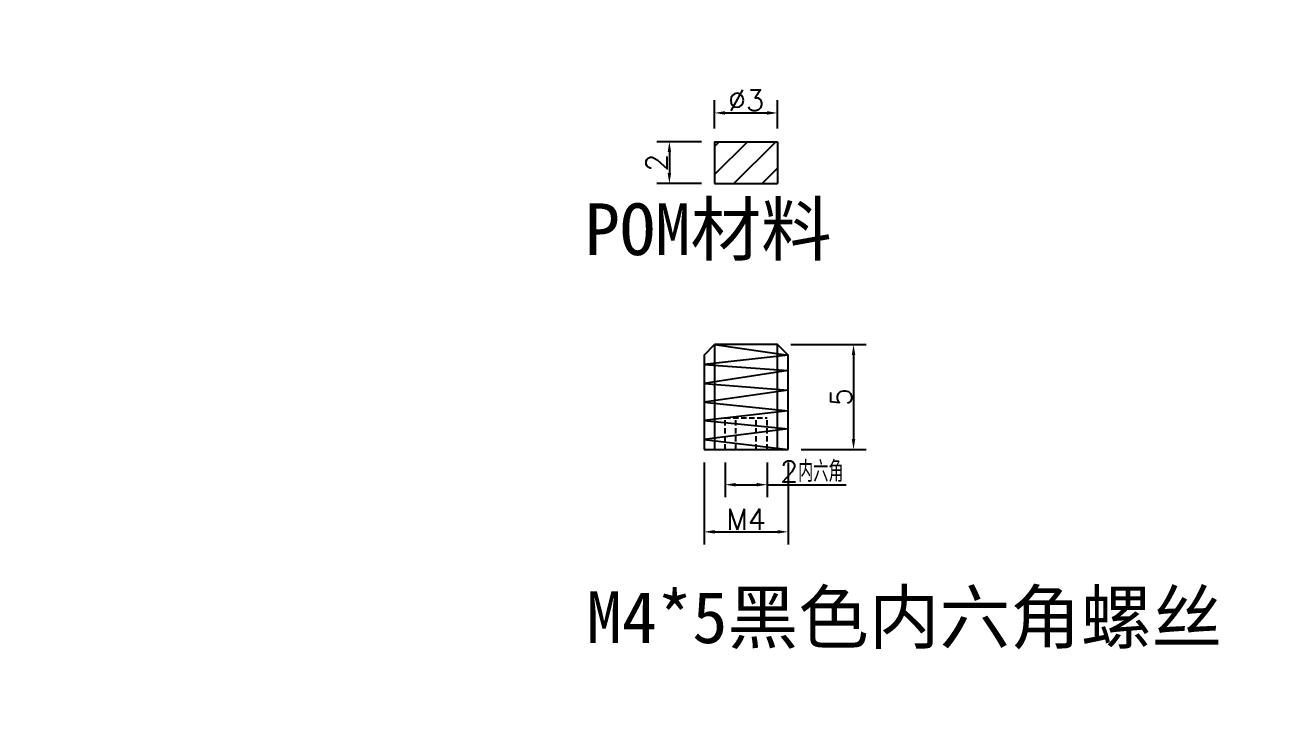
# Model space of a CAD drawing. Header units: millimetres. Extents: x 6817 to 10425, y -2870 to -164.
# Drawn here: x 9620.5 to 9679.9, y -1821.7 to -1788.9 of the extents above; entities that cross this region are included whole.
import ezdxf

# ---------------------------------------------------------------- set-up
doc = ezdxf.new("R2010")
doc.units = ezdxf.units.MM
doc.linetypes.add('HIDDEN', pattern=[9.525, 6.35, -3.175])
doc.layers.add('图层2', color=108, linetype='Continuous')
doc.styles.get("Standard").update_dxf_attribs({"font": 'txt', "bigfont": 'gbcbig.shx'})
doc.dimstyles.new('ISO-25', dxfattribs={"dimtxt": 1, "dimasz": 0.5, "dimexe": 0.6, "dimexo": 0.625, "dimgap": 0.1, "dimtad": 1, "dimtxsty": 'Standard', "dimcen": 2.5, "dimadec": 0, "dimazin": 0, "dimtfac": 1, "dimtmove": 0, "dimatfit": 3, "dimfxl": 1, "dimarcsym": 0})

# ---------------------------------------------------------------- blocks, each defined once
blk = doc.blocks.new('*D475')
at = {"layer": 'Defpoints', "color": 0, "linetype": 'ByBlock', "transparency": 16777216}
for p in [(9652.805, -1809.1), (9656.805, -1809.1), (9656.805, -1813.023)]:
    blk.add_point(p, dxfattribs=at)
at = {"layer": '图层2', "color": 0, "linetype": 'ByBlock', "lineweight": -2, "transparency": 16777216}
for p, q in [((9652.805, -1809.725), (9652.805, -1813.623)), ((9656.805, -1809.725), (9656.805, -1813.623)), ((9653.305, -1813.023), (9656.305, -1813.023))]:
    blk.add_line(p, q, dxfattribs=at)
at = {"layer": '图层2', "color": 0, "linetype": 'ByBlock', "transparency": 16777216}
for points in [[(9653.305, -1812.94), (9653.305, -1813.106), (9652.805, -1813.023)], [(9656.305, -1812.94), (9656.305, -1813.106), (9656.805, -1813.023)]]:
    blk.add_solid(points, dxfattribs=at)
at = {"layer": '图层2', "color": 0, "linetype": 'ByBlock', "transparency": 16777216, "insert": (9654.805, -1812.423), "char_height": 1, "attachment_point": 5}
blk.add_mtext('M4', dxfattribs=at)
blk = doc.blocks.new('*D476')
at = {"layer": 'Defpoints', "color": 0, "linetype": 'ByBlock', "transparency": 16777216}
for p in [(9653.805, -1809.1), (9655.805, -1809.1), (9655.805, -1810.777)]:
    blk.add_point(p, dxfattribs=at)
at = {"layer": '图层2', "color": 0, "linetype": 'ByBlock', "lineweight": -2, "transparency": 16777216}
for p, q in [((9653.805, -1809.725), (9653.805, -1811.377)), ((9655.805, -1809.725), (9655.805, -1811.377)), ((9654.305, -1810.777), (9655.305, -1810.777)), ((9655.805, -1810.777), (9659.568, -1810.777))]:
    blk.add_line(p, q, dxfattribs=at)
at = {"layer": '图层2', "color": 0, "linetype": 'ByBlock', "transparency": 16777216}
for points in [[(9654.305, -1810.694), (9654.305, -1810.86), (9653.805, -1810.777)], [(9655.305, -1810.694), (9655.305, -1810.86), (9655.805, -1810.777)]]:
    blk.add_solid(points, dxfattribs=at)
at = {"layer": '图层2', "color": 0, "linetype": 'ByBlock', "transparency": 16777216, "insert": (9657.936, -1810.149), "char_height": 1, "attachment_point": 5}
blk.add_mtext('2内六角', dxfattribs=at)
blk = doc.blocks.new('*D477')
at = {"layer": 'Defpoints', "color": 0, "linetype": 'ByBlock', "transparency": 16777216}
for p in [(9656.305, -1804.1), (9656.805, -1809.1), (9659.92, -1809.1)]:
    blk.add_point(p, dxfattribs=at)
at = {"layer": '图层2', "color": 0, "linetype": 'ByBlock', "lineweight": -2, "transparency": 16777216}
for p, q in [((9656.93, -1804.1), (9660.52, -1804.1)), ((9659.92, -1804.6), (9659.92, -1808.6)), ((9657.43, -1809.1), (9660.52, -1809.1))]:
    blk.add_line(p, q, dxfattribs=at)
at = {"layer": '图层2', "color": 0, "linetype": 'ByBlock', "transparency": 16777216}
for points in [[(9659.836, -1804.6), (9660.003, -1804.6), (9659.92, -1804.1)], [(9659.836, -1808.6), (9660.003, -1808.6), (9659.92, -1809.1)]]:
    blk.add_solid(points, dxfattribs=at)
at = {"layer": '图层2', "color": 0, "linetype": 'ByBlock', "transparency": 16777216, "insert": (9659.32, -1806.6), "char_height": 1, "attachment_point": 5, "rotation": 90}
blk.add_mtext('5', dxfattribs=at)
blk = doc.blocks.new('*D478')
at = {"layer": 'Defpoints', "color": 0, "linetype": 'ByBlock', "transparency": 16777216}
for p in [(9653.305, -1794.438), (9651.156, -1796.438), (9653.305, -1796.438)]:
    blk.add_point(p, dxfattribs=at)
at = {"layer": '图层2', "color": 0, "linetype": 'ByBlock', "lineweight": -2, "transparency": 16777216}
for p, q in [((9652.68, -1794.438), (9650.556, -1794.438)), ((9651.156, -1794.938), (9651.156, -1795.938)), ((9652.68, -1796.438), (9650.556, -1796.438))]:
    blk.add_line(p, q, dxfattribs=at)
at = {"layer": '图层2', "color": 0, "linetype": 'ByBlock', "transparency": 16777216}
for points in [[(9651.072, -1794.938), (9651.239, -1794.938), (9651.156, -1794.438)], [(9651.072, -1795.938), (9651.239, -1795.938), (9651.156, -1796.438)]]:
    blk.add_solid(points, dxfattribs=at)
at = {"layer": '图层2', "color": 0, "linetype": 'ByBlock', "transparency": 16777216, "insert": (9650.556, -1795.438), "char_height": 1, "attachment_point": 5, "rotation": 90}
blk.add_mtext('2', dxfattribs=at)
blk = doc.blocks.new('*D479')
at = {"layer": 'Defpoints', "color": 0, "linetype": 'ByBlock', "transparency": 16777216}
for p in [(9656.305, -1793.069), (9653.305, -1794.438), (9656.305, -1794.438)]:
    blk.add_point(p, dxfattribs=at)
at = {"layer": '图层2', "color": 0, "linetype": 'ByBlock', "lineweight": -2, "transparency": 16777216}
for p, q in [((9653.305, -1793.813), (9653.305, -1792.469)), ((9656.305, -1793.813), (9656.305, -1792.469)), ((9653.805, -1793.069), (9655.805, -1793.069))]:
    blk.add_line(p, q, dxfattribs=at)
at = {"layer": '图层2', "color": 0, "linetype": 'ByBlock', "transparency": 16777216}
for points in [[(9653.805, -1792.986), (9653.805, -1793.153), (9653.305, -1793.069)], [(9655.805, -1792.986), (9655.805, -1793.153), (9656.305, -1793.069)]]:
    blk.add_solid(points, dxfattribs=at)
at = {"layer": '图层2', "color": 0, "linetype": 'ByBlock', "transparency": 16777216, "insert": (9654.805, -1792.469), "char_height": 1, "attachment_point": 5}
blk.add_mtext('%%C3', dxfattribs=at)
blk = doc.blocks.new('*D2126')
at = {"layer": 'Defpoints', "color": 0, "linetype": 'ByBlock'}
for p in [(10223.657, -339.202), (10223.657, -344.877), (10247.603, -344.877)]:
    blk.add_point(p, dxfattribs=at)
at = {"layer": 'Defpoints', "color": 0, "linetype": 'ByBlock', "transparency": 16777216}
for p in [(8490.813, -2490.52), (8490.813, -2500.59), (8495.813, -2500.59)]:
    blk.add_point(p, dxfattribs=at)
at = {"layer": '图层2', "color": 0, "linetype": 'ByBlock', "lineweight": -2}
for p, q in [((10224.282, -339.202), (10248.203, -339.202)), ((10247.603, -339.702), (10247.603, -344.377)), ((10224.282, -344.877), (10248.203, -344.877))]:
    blk.add_line(p, q, dxfattribs=at)
at = {"layer": '图层2', "color": 0, "linetype": 'ByBlock', "lineweight": -2, "transparency": 16777216}
for p, q in [((8490.813, -2499.965), (8490.813, -2489.92)), ((8495.813, -2499.965), (8495.813, -2489.92)), ((8495.313, -2490.52), (8491.313, -2490.52))]:
    blk.add_line(p, q, dxfattribs=at)
at = {"layer": '图层2', "color": 0, "linetype": 'ByBlock'}
for points in [[(10247.52, -339.702), (10247.687, -339.702), (10247.603, -339.202)], [(10247.52, -344.377), (10247.687, -344.377), (10247.603, -344.877)]]:
    blk.add_solid(points, dxfattribs=at)
at = {"layer": '图层2', "color": 0, "linetype": 'ByBlock', "transparency": 16777216}
for points in [[(8491.313, -2490.437), (8491.313, -2490.604), (8490.813, -2490.52)], [(8495.313, -2490.437), (8495.313, -2490.604), (8495.813, -2490.52)]]:
    blk.add_solid(points, dxfattribs=at)
at = {"layer": '图层2', "color": 0, "linetype": 'ByBlock', "insert": (10246.92, -342.039), "char_height": 1, "attachment_point": 5, "rotation": 90}
blk.add_mtext('5,67', dxfattribs=at)
at = {"layer": '图层2', "color": 0, "linetype": 'ByBlock', "transparency": 16777216, "insert": (8493.313, -2489.17), "char_height": 2.5, "attachment_point": 5}
blk.add_mtext('5', dxfattribs=at)
blk = doc.blocks.new('*D2131')
at = {"layer": 'Defpoints', "color": 0, "linetype": 'ByBlock'}
for p in [(10232.058, -998.369), (10223.184, -1004.368), (10232.048, -1004.368), (8546.573, -2519.733), (8541.762, -2524.114), (8546.573, -2524.114)]:
    blk.add_point(p, dxfattribs=at)
at = {"layer": '图层2', "color": 0, "linetype": 'ByBlock', "lineweight": -2}
for p, q in [((10231.433, -998.369), (10222.584, -998.369)), ((10223.184, -998.869), (10223.184, -1003.868)), ((10231.423, -1004.368), (10222.584, -1004.368)), ((8545.948, -2519.733), (8541.162, -2519.733)), ((8541.762, -2520.233), (8541.762, -2523.614)), ((8545.948, -2524.114), (8541.162, -2524.114))]:
    blk.add_line(p, q, dxfattribs=at)
at = {"layer": '图层2', "color": 0, "linetype": 'ByBlock'}
for points in [[(10223.101, -998.869), (10223.268, -998.869), (10223.184, -998.369)], [(10223.101, -1003.868), (10223.268, -1003.868), (10223.184, -1004.368)], [(8541.679, -2520.233), (8541.846, -2520.233), (8541.762, -2519.733)], [(8541.679, -2523.614), (8541.846, -2523.614), (8541.762, -2524.114)]]:
    blk.add_solid(points, dxfattribs=at)
at = {"layer": '图层2', "color": 0, "linetype": 'ByBlock', "char_height": 1, "attachment_point": 5, "rotation": 90}
for s, insert in [('6', (10222.584, -1001.368)), ('4,38', (8541.079, -2521.923))]:
    blk.add_mtext(s, dxfattribs=dict(at, insert=insert))
blk = doc.blocks.new('*D2135')
at = {"layer": 'Defpoints', "color": 0, "linetype": 'ByBlock'}
for p in [(10217.809, -308.872), (10215.309, -322.353), (10217.809, -322.353), (8520.699, -2501.899), (8521.923, -2501.875), (8521.325, -2502.94), (8534.065, -2513.083), (8534.065, -2513.083)]:
    blk.add_point(p, dxfattribs=at)
at = {"layer": '图层2', "color": 0, "linetype": 'ByBlock', "lineweight": -2}
for p, q in [((10215.309, -321.728), (10215.309, -308.272)), ((10217.809, -321.728), (10217.809, -308.272)), ((10215.809, -308.872), (10217.309, -308.872)), ((8521.603, -2500.9), (8522.675, -2499.803)), ((8521.464, -2501.451), (8520.818, -2500.855)), ((8520.836, -2502.55), (8519.961, -2501.854))]:
    blk.add_line(p, q, dxfattribs=at)
for start, end in [(135.64919, 137.29304), (138.93689, 139.83176)]:
    blk.add_arc((8534.065, -2513.083), 17.428, start, end, dxfattribs=at)
at = {"layer": '图层2', "color": 0, "linetype": 'ByBlock'}
for points in [[(10215.809, -308.788), (10215.809, -308.955), (10215.309, -308.872)], [(10217.309, -308.788), (10217.309, -308.955), (10217.809, -308.872)], [(8520.863, -2501.579), (8520.987, -2501.69), (8521.259, -2501.262)], [(8520.812, -2501.894), (8520.683, -2501.788), (8520.431, -2502.228)]]:
    blk.add_solid(points, dxfattribs=at)
at = {"layer": '图层2', "color": 0, "linetype": 'ByBlock', "insert": (10216.559, -308.188), "char_height": 1, "attachment_point": 5}
blk.add_mtext('2,5', dxfattribs=at)
at = {"layer": '图层2', "color": 0, "linetype": 'ByBlock', "insert": (8521.71, -2499.932), "char_height": 1, "attachment_point": 5, "rotation": 45.64919}
blk.add_mtext('4°', dxfattribs=at)
blk = doc.blocks.new('*D2136')
at = {"layer": 'Defpoints', "color": 0, "linetype": 'ByBlock'}
for p in [(10215.309, -305.16), (10187.985, -322.353), (10215.309, -322.353), (8518.444, -2501.943), (8521.325, -2502.94), (8518.95, -2504.556), (8534.065, -2513.083), (8534.065, -2513.083)]:
    blk.add_point(p, dxfattribs=at)
at = {"layer": '图层2', "color": 0, "linetype": 'ByBlock', "lineweight": -2}
for p, q in [((10187.985, -321.728), (10187.985, -304.56)), ((10215.309, -321.728), (10215.309, -304.56)), ((10188.485, -305.16), (10214.809, -305.16)), ((8520.836, -2502.55), (8518.586, -2500.759)), ((8518.406, -2504.249), (8516.832, -2503.361))]:
    blk.add_line(p, q, dxfattribs=at)
blk.add_arc((8534.065, -2513.083), 19.186, 142.96881, 149.0795, dxfattribs=at)
at = {"layer": '图层2', "color": 0, "linetype": 'ByBlock'}
for points in [[(10188.485, -305.076), (10188.485, -305.243), (10187.985, -305.16)], [(10214.809, -305.076), (10214.809, -305.243), (10215.309, -305.16)], [(8518.683, -2501.477), (8518.815, -2501.579), (8519.055, -2501.133)], [(8517.678, -2503.266), (8517.534, -2503.182), (8517.355, -2503.656)]]:
    blk.add_solid(points, dxfattribs=at)
at = {"layer": '图层2', "color": 0, "linetype": 'ByBlock', "insert": (10201.647, -304.476), "char_height": 1, "attachment_point": 5}
blk.add_mtext('27,32', dxfattribs=at)
at = {"layer": '图层2', "color": 0, "linetype": 'ByBlock', "insert": (8517.657, -2502.025), "char_height": 1, "attachment_point": 5, "rotation": 56.02416}
blk.add_mtext('9°', dxfattribs=at)
blk = doc.blocks.new('*D2137')
at = {"layer": 'Defpoints', "color": 0, "linetype": 'ByBlock'}
for p in [(9807.815, -699.517), (9815.715, -699.517), (9807.815, -703.516), (8553.103, -2503.252), (8547.368, -2503.69), (8549.016, -2506.627), (8534.065, -2513.083), (8534.065, -2513.083)]:
    blk.add_point(p, dxfattribs=at)
at = {"layer": '图层2', "color": 0, "linetype": 'ByBlock', "lineweight": -2}
for p, q in [((9808.44, -699.517), (9816.315, -699.517)), ((9815.715, -703.016), (9815.715, -700.017)), ((9808.44, -703.516), (9816.315, -703.516)), ((8547.879, -2503.329), (8552.058, -2500.378)), ((8549.59, -2506.38), (8554.287, -2504.352))]:
    blk.add_line(p, q, dxfattribs=at)
blk.add_arc((8534.065, -2513.083), 21.426, 24.69009, 33.88828, dxfattribs=at)
at = {"layer": '图层2', "color": 0, "linetype": 'ByBlock'}
for points in [[(9815.631, -700.017), (9815.798, -700.017), (9815.715, -699.517)], [(9815.631, -703.016), (9815.798, -703.016), (9815.715, -703.516)], [(8551.783, -2501.183), (8551.921, -2501.089), (8551.568, -2500.724)], [(8553.609, -2504.099), (8553.457, -2504.167), (8553.736, -2504.589)]]:
    blk.add_solid(points, dxfattribs=at)
at = {"layer": '图层2', "color": 0, "linetype": 'ByBlock', "char_height": 1, "attachment_point": 5}
for s, insert, rotation in [('4', (9815.115, -701.517), 90), ('12°', (8553.276, -2502.307), 299.28918)]:
    blk.add_mtext(s, dxfattribs=dict(at, insert=insert, rotation=rotation))
blk = doc.blocks.new('*D2138')
at = {"layer": 'Defpoints', "color": 0, "linetype": 'ByBlock'}
for p in [(10222.988, -1057.987), (10220.988, -1061.58), (10222.988, -1061.58), (8548.611, -2494.314), (8561.47, -2494.314), (8561.47, -2496.236)]:
    blk.add_point(p, dxfattribs=at)
at = {"layer": '图层2', "color": 0, "linetype": 'ByBlock', "lineweight": -2}
for p, q in [((10220.988, -1060.955), (10220.988, -1057.387)), ((10222.988, -1060.955), (10222.988, -1057.387)), ((10221.488, -1057.987), (10222.488, -1057.987)), ((8548.611, -2494.939), (8548.611, -2496.836)), ((8561.47, -2494.939), (8561.47, -2496.836)), ((8549.111, -2496.236), (8560.97, -2496.236))]:
    blk.add_line(p, q, dxfattribs=at)
at = {"layer": '图层2', "color": 0, "linetype": 'ByBlock'}
for points in [[(10221.488, -1057.904), (10221.488, -1058.07), (10220.988, -1057.987)], [(10222.488, -1057.904), (10222.488, -1058.07), (10222.988, -1057.987)], [(8549.111, -2496.153), (8549.111, -2496.32), (8548.611, -2496.236)], [(8560.97, -2496.153), (8560.97, -2496.32), (8561.47, -2496.236)]]:
    blk.add_solid(points, dxfattribs=at)
at = {"layer": '图层2', "color": 0, "linetype": 'ByBlock', "char_height": 1, "attachment_point": 5}
for s, insert in [('2', (10221.988, -1057.387)), ('12,86', (8555.041, -2495.553))]:
    blk.add_mtext(s, dxfattribs=dict(at, insert=insert))
blk = doc.blocks.new('*D2178')
at = {"layer": 'Defpoints', "color": 0, "linetype": 'ByBlock'}
for p in [(9679.766, -1244.933), (9677.766, -1263.681), (9679.766, -1263.681), (8575.535, -2488.627), (8575.535, -2496.736), (8588.229, -2496.716)]:
    blk.add_point(p, dxfattribs=at)
at = {"layer": '图层2', "color": 0, "linetype": 'ByBlock', "lineweight": -2}
for p, q in [((9677.766, -1263.056), (9677.766, -1244.333)), ((9679.766, -1263.056), (9679.766, -1244.333)), ((9678.266, -1244.933), (9679.266, -1244.933)), ((8575.535, -2496.111), (8575.535, -2488.027)), ((8588.229, -2496.091), (8588.229, -2488.027)), ((8587.729, -2488.627), (8576.035, -2488.627))]:
    blk.add_line(p, q, dxfattribs=at)
at = {"layer": '图层2', "color": 0, "linetype": 'ByBlock'}
for points in [[(9678.266, -1244.85), (9678.266, -1245.017), (9677.766, -1244.933)], [(9679.266, -1244.85), (9679.266, -1245.017), (9679.766, -1244.933)], [(8576.035, -2488.544), (8576.035, -2488.711), (8575.535, -2488.627)], [(8587.729, -2488.544), (8587.729, -2488.711), (8588.229, -2488.627)]]:
    blk.add_solid(points, dxfattribs=at)
at = {"layer": '图层2', "color": 0, "linetype": 'ByBlock', "char_height": 1, "attachment_point": 5}
for s, insert in [('2', (9678.766, -1244.333)), ('12,69', (8581.882, -2487.944))]:
    blk.add_mtext(s, dxfattribs=dict(at, insert=insert))
blk = doc.blocks.new('*D2182')
at = {"layer": 'Defpoints', "color": 0, "linetype": 'ByBlock'}
for p in [(9769.111, -1256.581), (9769.111, -1277.581), (9805.213, -1277.581), (9044.303, -2421.385), (8495.813, -2452.388), (9044.303, -2517.79)]:
    blk.add_point(p, dxfattribs=at)
at = {"layer": '图层2', "color": 0, "linetype": 'ByBlock', "lineweight": -2}
for p, q in [((9769.736, -1256.581), (9805.813, -1256.581)), ((9805.213, -1257.081), (9805.213, -1277.081)), ((9769.736, -1277.581), (9805.813, -1277.581)), ((8495.813, -2451.763), (8495.813, -2420.785)), ((9044.303, -2517.165), (9044.303, -2420.785)), ((8496.313, -2421.385), (9043.803, -2421.385))]:
    blk.add_line(p, q, dxfattribs=at)
at = {"layer": '图层2', "color": 0, "linetype": 'ByBlock'}
for points in [[(9805.129, -1257.081), (9805.296, -1257.081), (9805.213, -1256.581)], [(9805.129, -1277.081), (9805.296, -1277.081), (9805.213, -1277.581)], [(8496.313, -2421.301), (8496.313, -2421.468), (8495.813, -2421.385)], [(9043.803, -2421.301), (9043.803, -2421.468), (9044.303, -2421.385)]]:
    blk.add_solid(points, dxfattribs=at)
at = {"layer": '图层2', "color": 0, "linetype": 'ByBlock', "insert": (9804.613, -1267.081), "char_height": 1, "attachment_point": 5, "rotation": 90}
blk.add_mtext('21', dxfattribs=at)
at = {"layer": '图层2', "color": 0, "linetype": 'ByBlock', "insert": (8770.058, -2420.701), "char_height": 1, "attachment_point": 5}
blk.add_mtext('548,49', dxfattribs=at)

msp = doc.modelspace()

# ---------------------------------------------------------------- hatches: boundary and pattern name
at = {"layer": '图层2', "linetype": 'ByBlock'}
h = msp.add_hatch(dxfattribs=at)
h.set_pattern_fill('ANSI31', color=4, scale=0.3)
h.set_pattern_definition([(45, (7550.7779, 820.1395), (-0.6735192, 0.6735192), [])])
h.paths.add_polyline_path([(9653.305, -1796.438), (9656.305, -1796.438), (9656.305, -1794.438), (9653.305, -1794.438)])

# ---------------------------------------------------------------- linework, layer by layer
at = {"layer": '图层2', "color": 2, "linetype": 'ByBlock'}
for p, q in [((9653.305, -1794.438), (9653.305, -1796.438)), ((9653.305, -1794.438), (9656.305, -1794.438)), ((9656.305, -1794.438), (9656.305, -1796.438)), ((9653.305, -1796.438), (9656.305, -1796.438))]:
    msp.add_line(p, q, dxfattribs=at)
at = {"layer": '图层2', "color": 4, "linetype": 'ByBlock'}
for p, q in [((9652.805, -1804.6), (9653.305, -1804.1)), ((9656.805, -1804.6), (9656.305, -1804.1)), ((9652.805, -1804.6), (9652.805, -1809.1)), ((9656.805, -1809.1), (9656.805, -1804.6))]:
    msp.add_line(p, q, dxfattribs=at)
at = {"layer": '图层2', "color": 6, "linetype": 'ByBlock'}
for p, q in [((9653.305, -1804.1), (9653.305, -1809.1)), ((9656.305, -1804.1), (9653.305, -1804.1)), ((9656.305, -1809.1), (9656.305, -1804.1)), ((9652.805, -1809.1), (9656.805, -1809.1))]:
    msp.add_line(p, q, dxfattribs=at)
at = {"layer": '图层2', "color": 3, "linetype": 'HIDDEN', "ltscale": 0.04}
for p, q in [((9653.805, -1809.1), (9653.805, -1807.6)), ((9653.805, -1807.6), (9655.805, -1807.6)), ((9654.323, -1809.1), (9654.323, -1807.6)), ((9655.287, -1809.1), (9655.287, -1807.6)), ((9655.805, -1809.1), (9655.805, -1807.6))]:
    msp.add_line(p, q, dxfattribs=at)
at = {"layer": '图层2', "color": 3, "linetype": 'ByBlock'}
msp.add_lwpolyline([(9653.305, -1804.1), (9656.805, -1804.6), (9652.805, -1805.045), (9656.805, -1805.331), (9652.805, -1805.953), (9656.805, -1806.273), (9652.805, -1806.85), (9656.805, -1807.265), (9652.805, -1807.719), (9656.805, -1808.122), (9652.805, -1808.626), (9656.805, -1809.1)], dxfattribs=at)

# ---------------------------------------------------------------- texts
at = {"color": 2, "char_height": 2.46562, "width": 38.16509, "attachment_point": 1}
for s, insert in [('{\\fSimSun|b0|i0|c134|p2;POM材料}', (9647.125, -1797.376)), ('{\\fSimSun|b0|i0|c134|p2;M4*5黑色内六角螺丝}', (9647.214, -1815.858))]:
    msp.add_mtext(s, dxfattribs=dict(at, insert=insert))

# ---------------------------------------------------------------- dimensions: what is measured, and where the dimension line sits
at = {"layer": '图层2', "color": 2, "linetype": 'ByBlock'}
for base, p1, p2, picture, middle in [((10215.309, -305.16), (10187.985, -322.353), (10215.309, -322.353), '*D2136', (10201.647, -304.476)), ((10217.809, -308.872), (10215.309, -322.353), (10217.809, -322.353), '*D2135', (10216.559, -308.188)), ((10222.988, -1057.987), (10220.988, -1061.58), (10222.988, -1061.58), '*D2138', (10221.988, -1057.387)), ((8575.535, -2488.627), (8588.229, -2496.716), (8575.535, -2496.736), '*D2178', (8581.882, -2487.944)), ((9679.766, -1244.933), (9677.766, -1263.681), (9679.766, -1263.681), '*D2178', (9678.766, -1244.333)), ((9044.303, -2421.385), (8495.813, -2452.388), (9044.303, -2517.79), '*D2182', (8770.058, -2420.701))]:
    dim = msp.add_linear_dim(base=base, p1=p1, p2=p2, dimstyle='ISO-25', dxfattribs=at)
    dim.commit()
    dim.dimension.update_dxf_attribs({"geometry": picture, "text_midpoint": middle})
for base, p1, p2, picture, middle in [((10247.6033, -344.8767), (10223.6566, -339.202), (10223.6566, -344.8767), '*D2126', (10246.9199, -342.0394)), ((9815.715, -699.517), (9807.815, -703.516), (9807.815, -699.517), '*D2137', (9815.115, -701.517)), ((10223.184, -1004.368), (10232.058, -998.369), (10232.048, -1004.368), '*D2131', (10222.584, -1001.368)), ((9805.213, -1277.581), (9769.111, -1256.581), (9769.111, -1277.581), '*D2182', (9804.613, -1267.081))]:
    dim = msp.add_linear_dim(base=base, p1=p1, p2=p2, angle=90, dimstyle='ISO-25', dxfattribs=at)
    dim.commit()
    dim.dimension.update_dxf_attribs({"geometry": picture, "text_midpoint": middle})
at = {"layer": '图层2', "color": 3, "linetype": 'ByBlock'}
for base, p1, p2, text, picture, middle in [((9656.305, -1793.069), (9653.305, -1794.438), (9656.305, -1794.438), '%%C<>', '*D479', (9654.805, -1792.469)), ((9656.805, -1813.023), (9652.805, -1809.1), (9656.805, -1809.1), 'M4', '*D475', (9654.805, -1812.423)), ((9655.805, -1810.777), (9653.805, -1809.1), (9655.805, -1809.1), '<>内六角', '*D476', (9657.936, -1810.149))]:
    dim = msp.add_linear_dim(base=base, p1=p1, p2=p2, text=text, dimstyle='ISO-25', dxfattribs=at)
    dim.commit()
    dim.dimension.update_dxf_attribs({"geometry": picture, "text_midpoint": middle})
for base, p1, p2, picture, middle in [((9651.156, -1796.438), (9653.305, -1794.438), (9653.305, -1796.438), '*D478', (9650.556, -1795.438)), ((9659.92, -1809.1), (9656.305, -1804.1), (9656.805, -1809.1), '*D477', (9659.32, -1806.6))]:
    dim = msp.add_linear_dim(base=base, p1=p1, p2=p2, angle=90, dimstyle='ISO-25', dxfattribs=at)
    dim.commit()
    dim.dimension.update_dxf_attribs({"geometry": picture, "text_midpoint": middle})

doc.saveas('drawing.dxf')
